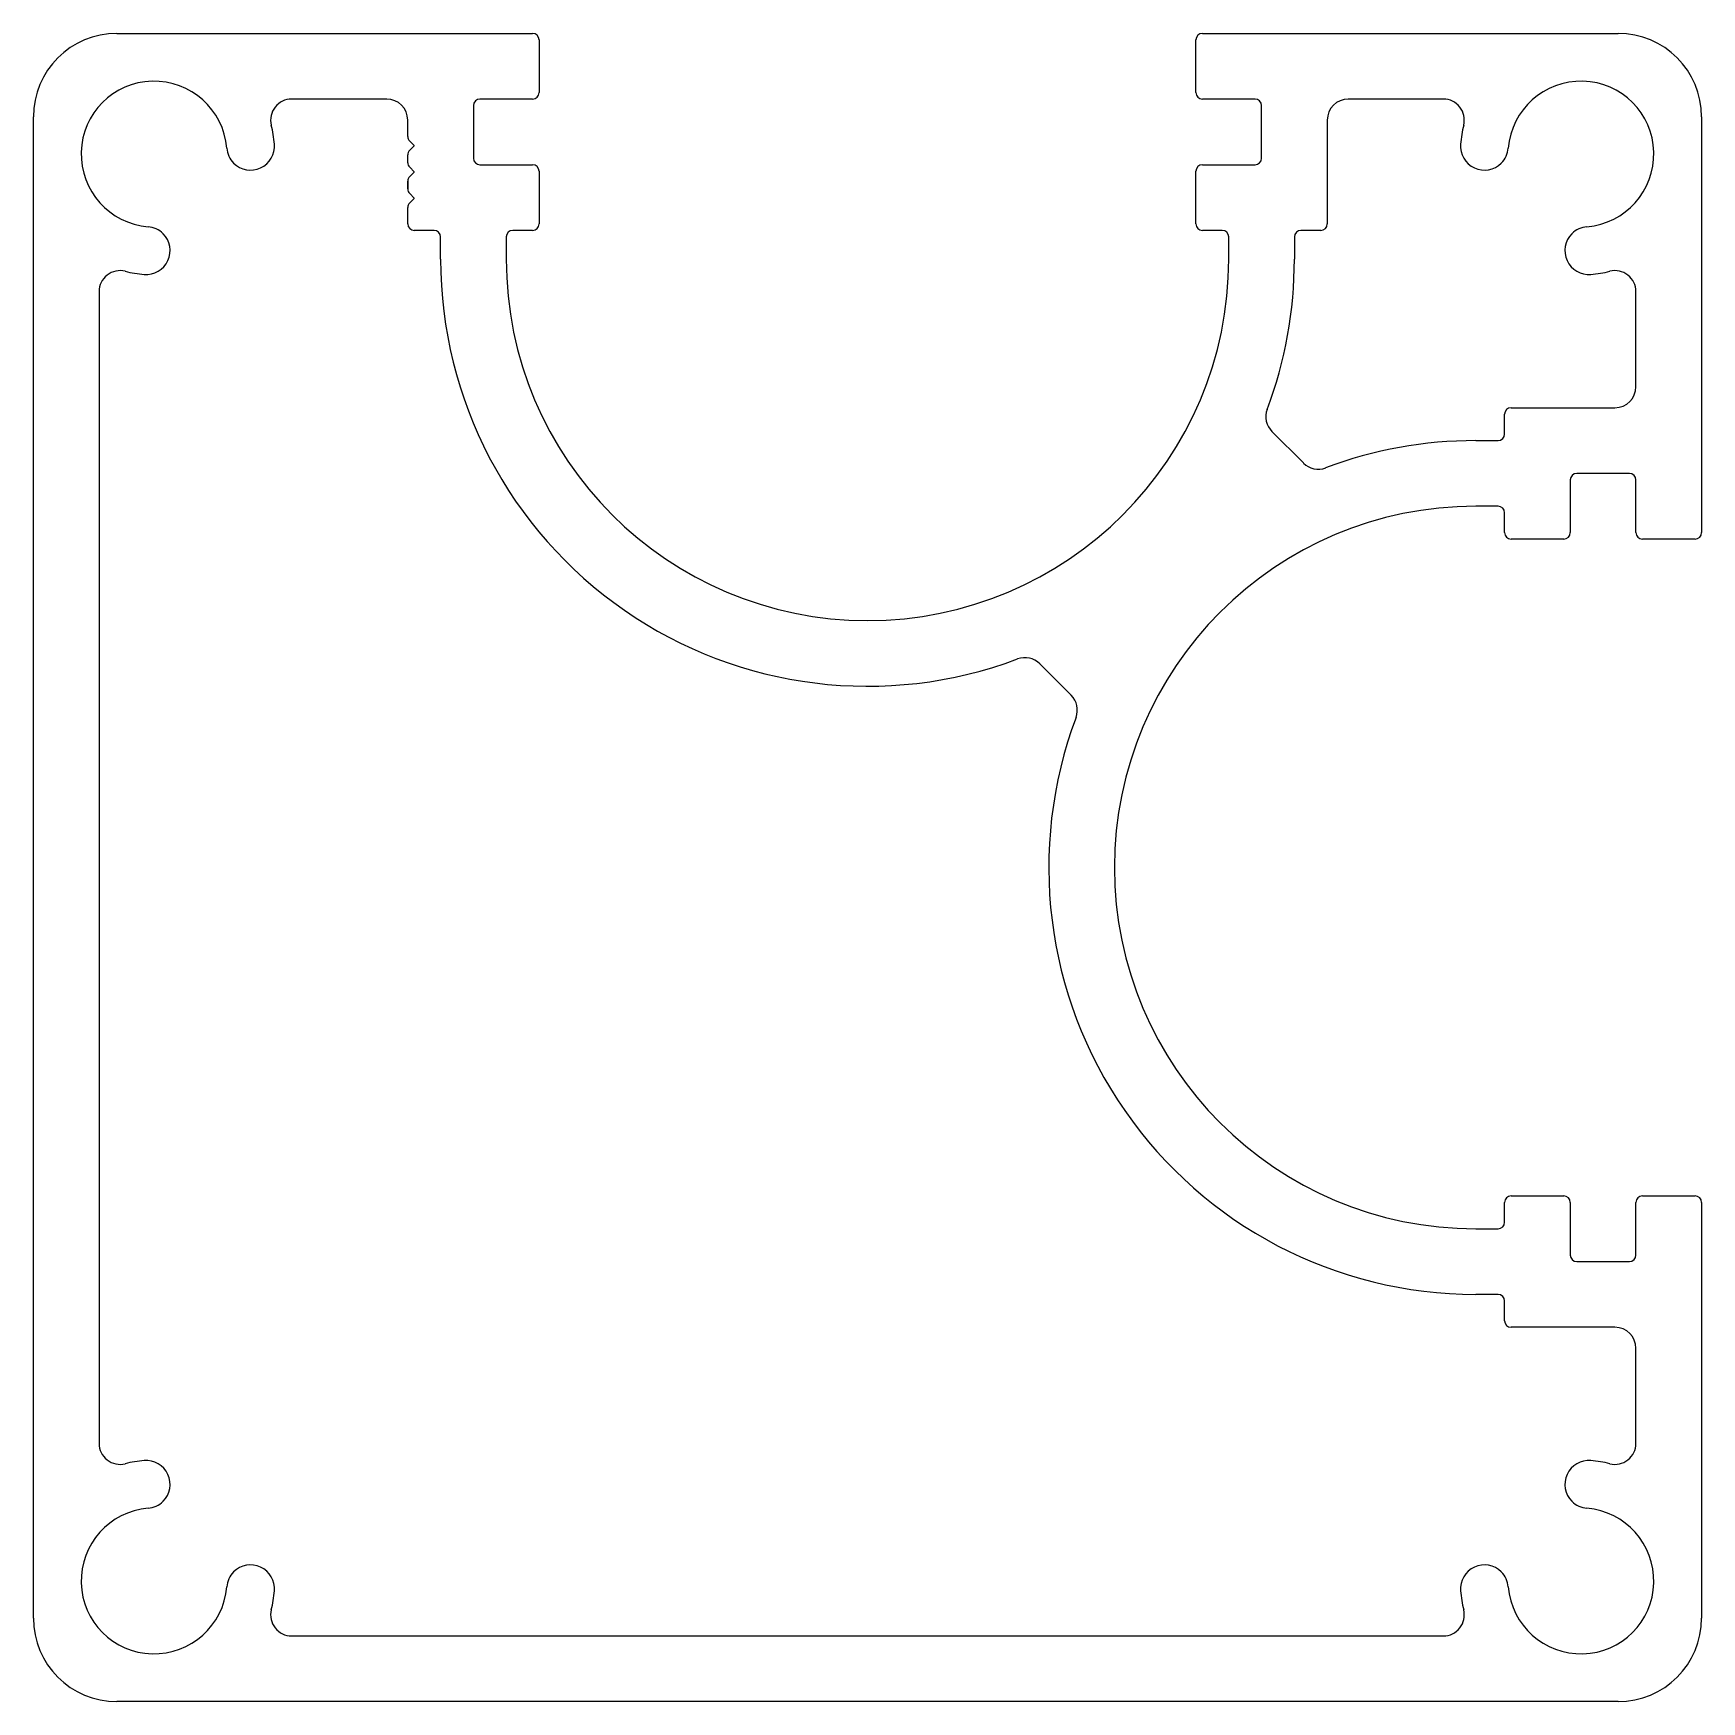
# Model space of a CAD drawing. Extents: x -31.8 to 31.7, y 1.2 to 64.7.
import ezdxf

# ---------------------------------------------------------------- set-up
doc = ezdxf.new("R2010")
doc.units = 0
doc.layers.add('POST', color=5, linetype='CONTINUOUS')

msp = doc.modelspace()

# ---------------------------------------------------------------- linework, layer by layer
at = {"layer": 'POST', "color": 7}
for p, q in [((-28.572, 64.694), (-12.752, 64.694)), ((-12.502, 64.444), (-12.502, 62.444)), ((12.498, 62.444), (12.498, 64.444)), ((12.748, 64.694), (28.568, 64.694)), ((-18.302, 62.194), (-21.92, 62.194)), ((-15.002, 61.944), (-15.002, 59.944)), ((-12.752, 62.194), (-14.752, 62.194)), ((14.748, 62.194), (12.748, 62.194)), ((14.998, 59.944), (14.998, 61.944)), ((21.915, 62.194), (18.298, 62.194)), ((-31.752, 4.374), (-31.752, 61.514)), ((-17.502, 60.772), (-17.502, 61.394)), ((-17.502, 61.394), (-17.502, 61.394)), ((17.498, 61.394), (17.498, 57.444)), ((31.748, 61.514), (31.748, 45.694)), ((-17.258, 60.425), (-17.429, 60.596)), ((-17.429, 60.242), (-17.258, 60.413)), ((-17.502, 59.772), (-17.502, 60.065)), ((-14.752, 59.694), (-12.752, 59.694)), ((12.748, 59.694), (14.748, 59.694)), ((-17.502, 58.773), (-17.502, 59.065)), ((-17.502, 59.065), (-17.502, 58.773)), ((-17.502, 58.773), (-17.502, 59.065)), ((-17.502, 59.065), (-17.502, 58.773)), ((-17.502, 58.773), (-17.502, 59.065)), ((-17.258, 59.425), (-17.429, 59.596)), ((-17.429, 59.242), (-17.258, 59.413)), ((-12.502, 59.444), (-12.502, 57.444)), ((12.498, 57.444), (12.498, 59.444)), ((-17.258, 58.425), (-17.429, 58.596)), ((-17.502, 57.444), (-17.502, 58.065)), ((-17.502, 58.065), (-17.502, 58.065)), ((-17.429, 58.242), (-17.258, 58.413)), ((-17.502, 57.444), (-17.502, 57.444)), ((-16.502, 57.194), (-17.252, 57.194)), ((-12.752, 57.194), (-13.502, 57.194)), ((13.498, 57.194), (12.748, 57.194)), ((17.248, 57.194), (16.498, 57.194)), ((-26.815, 57.07), (-26.815, 57.07)), ((-16.252, 56.094), (-16.252, 56.944)), ((-13.752, 56.944), (-13.752, 56.094)), ((13.748, 56.094), (13.748, 56.944)), ((16.248, 56.944), (16.248, 56.094)), ((26.81, 57.07), (26.81, 57.07)), ((-29.252, 54.862), (-29.252, 11.026)), ((29.248, 51.244), (29.248, 54.862)), ((24.248, 49.444), (24.248, 50.194)), ((24.498, 50.444), (28.448, 50.444)), ((15.394, 49.536), (16.59, 48.341)), ((23.148, 49.194), (23.998, 49.194)), ((26.748, 47.694), (26.748, 45.694)), ((28.998, 47.944), (26.998, 47.944)), ((29.248, 45.694), (29.248, 47.694)), ((23.998, 46.694), (23.148, 46.694)), ((24.248, 45.694), (24.248, 46.444)), ((26.498, 45.444), (24.498, 45.444)), ((31.498, 45.444), (29.498, 45.444)), ((7.751, 39.502), (6.556, 40.697)), ((24.498, 20.444), (26.498, 20.444)), ((29.498, 20.444), (31.498, 20.444)), ((24.248, 19.444), (24.248, 20.194)), ((26.748, 20.194), (26.748, 18.194)), ((29.248, 18.194), (29.248, 20.194)), ((31.748, 20.194), (31.748, 4.374)), ((23.148, 19.194), (23.998, 19.194)), ((26.998, 17.944), (28.998, 17.944)), ((23.998, 16.694), (23.148, 16.694)), ((24.248, 15.694), (24.248, 16.444)), ((28.448, 15.444), (24.498, 15.444)), ((29.248, 11.026), (29.248, 14.644)), ((-21.92, 3.694), (21.915, 3.694)), ((28.568, 1.194), (-28.572, 1.194))]:
    msp.add_line(p, q, dxfattribs=at)
for centre, radius, start, end in [((-28.572, 61.514), 3.18, 90, 180), ((-12.752, 64.444), 0.25, 0, 90), ((12.748, 64.444), 0.25, 90, 180), ((28.568, 61.514), 3.18, 360, 90), ((-27.157, 60.099), 2.775, 4.6896, 265.3104), ((27.153, 60.099), 2.775, 274.6896, 175.3104), ((-12.752, 62.444), 0.25, 270, 0), ((12.748, 62.444), 0.25, 180, 270), ((-21.92, 61.394), 0.8, 90, 193.88873), ((-18.302, 61.394), 0.8, 360, 90), ((-14.752, 61.944), 0.25, 90, 180), ((14.748, 61.944), 0.25, 0, 90), ((18.298, 61.394), 0.8, 90, 180), ((21.915, 61.394), 0.8, 346.11127, 90), ((-27.157, 60.099), 4.595, 4.6896, 13.88873), ((27.153, 60.099), 4.595, 166.11127, 175.3104), ((-23.485, 60.4), 0.91, 184.6896, 225), ((-23.485, 60.4), 0.91, 225, 4.6896), ((-17.252, 60.772), 0.25, 180, 225), ((-17.264, 60.419), 0.008, 315, 45), ((23.48, 60.4), 0.91, 175.3104, 315), ((23.48, 60.4), 0.91, 315, 355.3104), ((-17.252, 60.065), 0.25, 135, 180), ((-17.252, 59.772), 0.25, 180, 225), ((-14.752, 59.944), 0.25, 180, 270), ((-12.752, 59.444), 0.25, 0, 90), ((12.748, 59.444), 0.25, 90, 180), ((14.748, 59.944), 0.25, 270, 0), ((-17.252, 59.065), 0.25, 135, 180), ((-17.264, 59.419), 0.008, 315, 45), ((-17.252, 58.773), 0.25, 180, 225), ((-17.264, 58.419), 0.008, 315, 45), ((-17.252, 58.065), 0.25, 135, 180), ((-27.459, 56.426), 0.91, 45, 85.3104), ((-17.252, 57.444), 0.25, 180, 270), ((-16.502, 56.944), 0.25, 0, 90), ((-13.502, 56.944), 0.25, 90, 180), ((-12.752, 57.444), 0.25, 270, 0), ((12.748, 57.444), 0.25, 180, 270), ((13.498, 56.944), 0.25, 0, 90), ((16.498, 56.944), 0.25, 90, 180), ((17.248, 57.444), 0.25, 270, 0), ((27.454, 56.426), 0.91, 94.6896, 135), ((-27.459, 56.426), 0.91, 265.3104, 45), ((27.454, 56.426), 0.91, 135, 274.6896), ((-0.002, 56.094), 16.25, 180, 290.57576), ((-0.002, 56.094), 13.75, 180, 0), ((-0.002, 56.094), 16.25, 339.42424, 0), ((-28.452, 54.862), 0.8, 76.11127, 180), ((-27.157, 60.099), 4.595, 256.11127, 265.3104), ((27.153, 60.099), 4.595, 274.6896, 283.88873), ((28.448, 54.862), 0.8, 360, 103.88873), ((28.448, 51.244), 0.8, 270, 360), ((15.96, 50.102), 0.8, 159.42424, 225), ((24.498, 50.194), 0.25, 90, 180), ((23.148, 32.944), 16.25, 90, 110.57576), ((23.998, 49.444), 0.25, 270, 0), ((17.156, 48.906), 0.8, 225, 290.57576), ((26.998, 47.694), 0.25, 90, 180), ((28.998, 47.694), 0.25, 0, 90), ((23.148, 32.944), 13.75, 90, 270), ((23.998, 46.444), 0.25, 0, 90), ((24.498, 45.694), 0.25, 180, 270), ((26.498, 45.694), 0.25, 270, 0), ((29.498, 45.694), 0.25, 180, 270), ((31.498, 45.694), 0.25, 270, 0), ((5.99, 40.132), 0.8, 45, 110.57576), ((7.185, 38.936), 0.8, 339.42424, 45), ((23.148, 32.944), 16.25, 159.42424, 270), ((24.498, 20.194), 0.25, 90, 180), ((26.498, 20.194), 0.25, 0, 90), ((29.498, 20.194), 0.25, 90, 180), ((31.498, 20.194), 0.25, 0, 90), ((23.998, 19.444), 0.25, 270, 0), ((26.998, 18.194), 0.25, 180, 270), ((28.998, 18.194), 0.25, 270, 0), ((23.998, 16.444), 0.25, 0, 90), ((24.498, 15.694), 0.25, 180, 270), ((28.448, 14.644), 0.8, 0, 90), ((-28.452, 11.026), 0.8, 180, 283.88873), ((28.448, 11.026), 0.8, 256.11127, 360), ((-27.157, 5.789), 4.595, 94.6896, 103.88873), ((-27.459, 9.462), 0.91, 315, 94.6896), ((27.454, 9.462), 0.91, 85.3104, 225), ((27.153, 5.789), 4.595, 76.11127, 85.3104), ((-27.157, 5.789), 2.775, 94.6896, 355.3104), ((-27.459, 9.462), 0.91, 274.6896, 315), ((27.153, 5.789), 2.775, 184.6896, 85.3104), ((27.454, 9.462), 0.91, 225, 265.3104), ((-23.485, 5.488), 0.91, 355.3104, 135), ((23.48, 5.488), 0.91, 45, 184.6896), ((-23.485, 5.488), 0.91, 135, 175.3104), ((23.48, 5.488), 0.91, 4.6896, 45), ((-27.157, 5.789), 4.595, 346.11127, 355.3104), ((27.153, 5.789), 4.595, 184.6896, 193.88873), ((-21.92, 4.494), 0.8, 166.11127, 270), ((21.915, 4.494), 0.8, 270, 13.88873), ((-28.572, 4.374), 3.18, 180, 270), ((28.568, 4.374), 3.18, 270, 0)]:
    msp.add_arc(centre, radius, start, end, dxfattribs=at)

doc.saveas('drawing.dxf')
